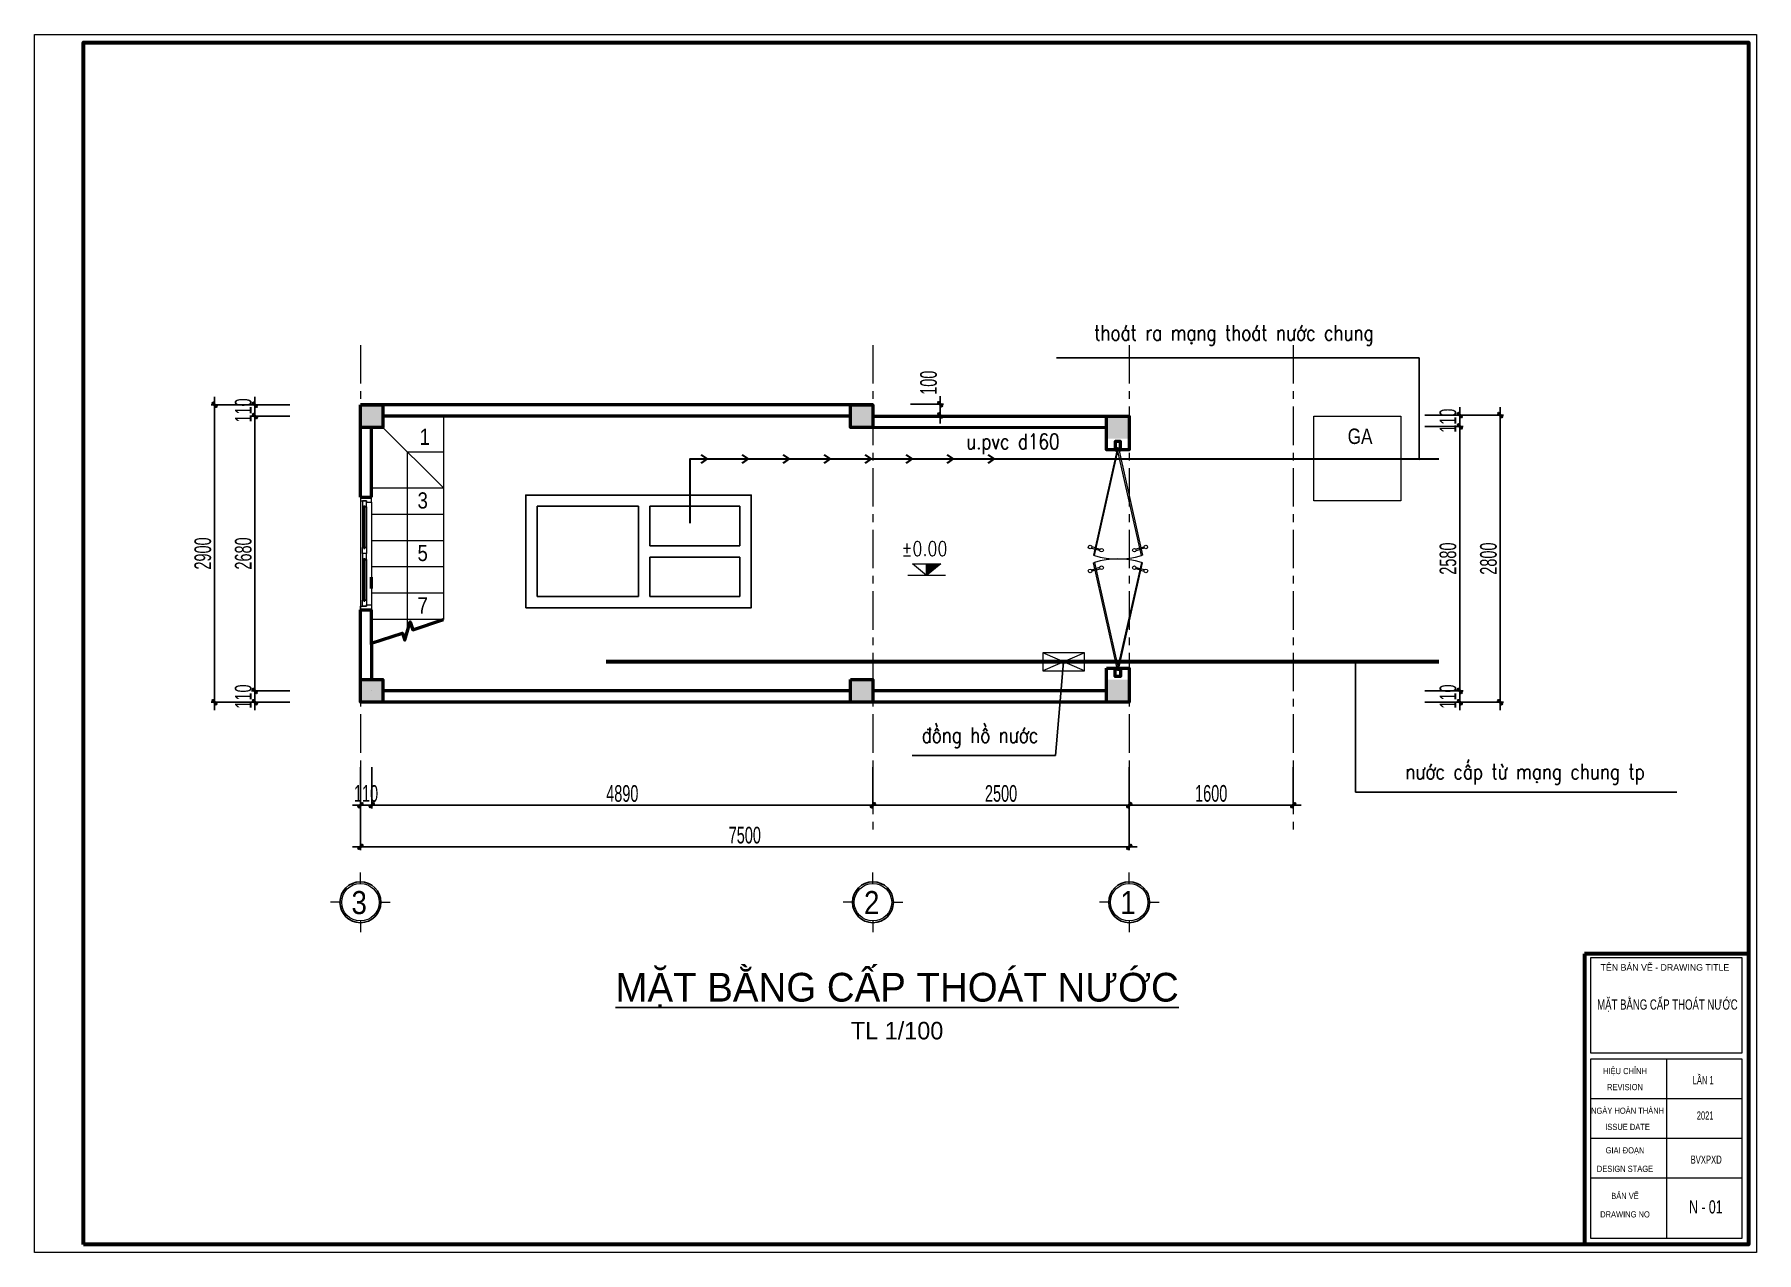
# Model space of a CAD drawing. Header units: millimetres. Extents: x 596422 to 1674380, y -367470 to 58862.
# Drawn here: x 1165112 to 1181912, y -71908 to -60028 of the extents above; entities that cross this region are included whole.
import ezdxf
from ezdxf.enums import TextEntityAlignment as Align

# ---------------------------------------------------------------- set-up
doc = ezdxf.new("R2010")
doc.units = ezdxf.units.MM
doc.header["$LTSCALE"] = 600
doc.header["$MEASUREMENT"] = 0
doc.linetypes.add('CENTER', pattern=[2, 1.25, -0.25, 0.25, -0.25])
doc.linetypes.add('HIDDEN', pattern=[0.375, 0.25, -0.125])
doc.layers.get('0').update_dxf_attribs({"lineweight": 0})
doc.layers.get('Defpoints').update_dxf_attribs({"lineweight": 0})
for name, color, linetype, lineweight in [('0.15_Cua', 144, 'Continuous', 15), ('cat1', 30, 'Continuous', 50), ('cat2', 22, 'Continuous', 30), ('cot', 40, 'Continuous', 13), ('dim', 144, 'Continuous', 13), ('EG Dim', 8, 'Continuous', 18), ('EG Net dam2', 6, 'Continuous', 35), ('EG Text2', 7, 'Continuous', 18), ('hatch1', 136, 'Continuous', 9), ('ISO', 33, 'Continuous', 15), ('LC Hatch', 252, 'Continuous', 9), ('LC ISO', 153, 'Continuous', 13), ('LC Net dam3', 1, 'Continuous', 60), ('LC Net thay', 7, 'Continuous', 25), ('LC Text1', 3, 'Continuous', 20), ('LC Text2', 7, 'Continuous', 25), ('manh1', 67, 'Continuous', 13), ('text', 1, 'Continuous', 20), ('thay1', 63, 'Continuous', 18), ('truc', 76, 'CENTER', 9), ('VAT DUNG TV', 253, 'Continuous', 9)]:
    doc.layers.add(name, color=color, linetype=linetype, lineweight=lineweight)
for name, color, linetype in [('font', 41, 'Continuous'), ('Khungten_LCDI', 7, 'Continuous'), ('Kichthuoc', 9, 'Continuous')]:
    doc.layers.add(name, color=color, linetype=linetype)
doc.styles.add('EG 1', font='VHAVANB.TTF')
doc.styles.add('HOATBIF', font='hoatbif.shx', dxfattribs={"width": 0.65})
doc.styles.add('Khungten', font='VHAVAN.TTF', dxfattribs={"width": 0.9, "height": 5000})
doc.styles.add('LC 1', font='VHAVANB.TTF')
doc.styles.add('LC 3', font='vnsimli.shx', dxfattribs={"width": 0.75})
doc.styles.add('style1', font='VHARIALN.TTF')
doc.styles.add('T1', font='Vnsimli.shx', dxfattribs={"width": 0.8})
doc.styles.add('T2', font='VHARIAL.TTF', dxfattribs={"width": 0.8})
doc.styles.add('Title', font='VHAVAN.TTF', dxfattribs={"width": 0.8})
doc.dimstyles.new('1-100', dxfattribs={"dimscale": 300, "dimtxt": 1.2, "dimasz": 0.25, "dimexe": 0.5, "dimexo": 0, "dimgap": 0.3, "dimtad": 1, "dimdec": 0, "dimzin": 0, "dimdsep": 46, "dimtxsty": 'HOATBIF', "dimblk1": 'DOT', "dimblk2": 'DOT', "dimsah": 1, "dimcen": -1, "dimdle": 1, "dimclrd": 256, "dimclre": 256, "dimclrt": 4, "dimadec": 3, "dimazin": 2, "dimtfac": 0.3333333333333333, "dimtdec": 0, "dimtix": 1, "dimtmove": 2, "dimatfit": 3, "dimldrblk": 'DOT', "dimfxl": 1, "dimtvp": 0.8333333333333334, "dimtolj": 1, "dimtzin": 0, "dimarcsym": 0})
doc.dimstyles.new('1-100(1-70)', dxfattribs={"dimscale": 70, "dimtxt": 2.5, "dimasz": 0.35, "dimexe": 0.5, "dimexo": 0, "dimgap": 0.8, "dimtad": 1, "dimdec": 0, "dimzin": 0, "dimdsep": 46, "dimtxsty": 'HOATBIF', "dimblk1": 'DOT', "dimblk2": 'DOT', "dimsah": 1, "dimcen": -1, "dimdle": 1, "dimclrd": 256, "dimclre": 256, "dimclrt": 4, "dimadec": 3, "dimazin": 2, "dimtfac": 0.3333333333333333, "dimtdec": 0, "dimtix": 1, "dimtmove": 2, "dimatfit": 3, "dimldrblk": 'DOT', "dimfxl": 1, "dimtvp": 0.8333333333333334, "dimtolj": 1, "dimtzin": 0, "dimarcsym": 0})

# ---------------------------------------------------------------- blocks, each defined once
blk = doc.blocks.new('LCDI-new')
at = {"layer": 'Defpoints', "lineweight": 0}
blk.add_lwpolyline([(-1626044.71, 488105.0099922971), (-1626044.71, 488402.01), (-1625624.71, 488402.01), (-1625624.71, 488105.0099922971)], close=True, dxfattribs=at)
at = {"layer": 'Khungten_LCDI', "color": 5, "lineweight": 25}
blk.add_line((-1625626.710000051, 488107.009992349), (-1625626.710000051, 488400.0099999481), dxfattribs=at)
at = {"layer": 'Khungten_LCDI', "color": 5, "lineweight": 60}
for p, q in [((-1625666.709732783, 488177.8498299366), (-1625666.709732783, 488107.009992349)), ((-1625626.710000051, 488177.8498299366), (-1625666.709732783, 488177.8498299366))]:
    blk.add_line(p, q, dxfattribs=at)
at = {"layer": 'Khungten_LCDI', "color": 9, "lineweight": 15}
for p, q in [((-1625646.709866417, 488152.1764443102), (-1625646.709866417, 488108.509984331)), ((-1625628.209992033, 488142.5098293154), (-1625665.209740801, 488142.5098293154)), ((-1625628.209992033, 488132.8432143206), (-1625665.209740801, 488132.8432143206)), ((-1625628.209992033, 488123.1765993259), (-1625665.209740801, 488123.1765993259))]:
    blk.add_line(p, q, dxfattribs=at)
at = {"layer": 'Khungten_LCDI', "color": 5, "lineweight": 60}
blk.add_lwpolyline([(-1626032.709999693, 488107.009992349), (-1626032.709999693, 488400.0099999481), (-1625626.710000051, 488400.0099999481), (-1625626.710000051, 488107.009992349)], close=True, dxfattribs=at)
at = {"layer": 'Khungten_LCDI', "color": 9, "lineweight": 15}
for points in [[(-1625665.209740801, 488153.6764362921), (-1625628.209992033, 488153.6764362921), (-1625628.209992033, 488176.836859179), (-1625665.209740801, 488176.836859179)], [(-1625665.209740801, 488108.509984331), (-1625628.209992033, 488108.509984331), (-1625628.209992033, 488152.1764443102), (-1625665.209740801, 488152.1764443102)]]:
    blk.add_lwpolyline(points, close=True, dxfattribs=at)
at = {"color": 7, "style": 'Khungten'}
blk.add_text('tªn b¶n vÏ - drawing title', height=1.6, dxfattribs=at).set_placement((-1625647.054279168, 488173.7375493971), align=Align.CENTER)
at = {"color": 7}
for s, height, style, width, p in [('hiÖu chØnh', 1.5, 'Khungten', 0.8, (-1625656.793091166, 488148.5158734965)), ('revision', 1.5, 'Khungten', 0.8, (-1625656.793091166, 488144.6000890477)), ('ngµy hoµn thµnh', 1.5, 'Khungten', 0.8, (-1625656.169612385, 488138.8492585017)), ('issue date', 1.5, 'Khungten', 0.8, (-1625656.169612385, 488134.8949581405)), ('giai ®o¹n', 1.5, 'Khungten', 0.8, (-1625656.793091166, 488129.182643507)), ('BVxpxd', 2, 'Title', 0.7, (-1625637.004114054, 488126.66863389)), ('design stage', 1.5, 'Khungten', 0.8, (-1625656.793091166, 488124.6784843838)), ('b¶n vÏ', 1.5, 'Khungten', 0.8, (-1625656.793091166, 488118.072598835)), ('drawing nO', 1.5, 'Khungten', 0.8, (-1625656.793091166, 488113.5684397118))]:
    blk.add_text(s, height=height, dxfattribs=dict(at, style=style, width=width)).set_placement(p, align=Align.CENTER)
at = {"color": 2, "style": 'Title', "width": 1.824645990399399}
for tag, p, p2 in [('TENBANVE1', (-1625663.583413671, 488164.6523914545), (-1625629.318539776, 488164.6523914545)), ('TENBANVE2', (-1625663.583413671, 488157.8853380251), (-1625629.318539776, 488157.8853380251))]:
    blk.add_attdef(tag, text='', height=2.5, dxfattribs=at).set_placement(p, p2, align=Align.FIT)
at = {"color": 7, "style": 'Khungten', "width": 0.8}
for tag, p in [('REVISION', (-1625637.722463204, 488146.0469538167)), ('NGAYHT', (-1625637.249248075, 488137.4162839738))]:
    blk.add_attdef(tag, text='', height=1.99998930926727, dxfattribs=at).set_placement(p, align=Align.CENTER)
at = {"color": 2, "style": 'Title', "width": 0.7}
blk.add_attdef('SOBANVE', text='', height=2.5, dxfattribs=at).set_placement((-1625637.09016708, 488114.5481853621), align=Align.CENTER)
blk = doc.blocks.new('TIEUDE1')
at = {"layer": 'EG Text2', "color": 7, "style": 'EG 1'}
blk.add_attdef('TIªU§Ò', text='', height=5, dxfattribs=at).set_placement((0, 0), align=Align.BOTTOM_CENTER)
blk.add_attdef('TL', text='', height=3, dxfattribs=at).set_placement((0, -2), align=Align.TOP_CENTER)
blk = doc.blocks.new('TTRUC')
at = {"layer": 'ISO'}
for p, q in [((0, 6.370037248838798), (0, 10.13175513561828)), ((-6.370037248838798, 0), (-10.13175513561828, 0)), ((6.370037248838798, 0), (10.13175513561828, 0)), ((0, -6.370037248838798), (0, -10.13175513561828))]:
    blk.add_line(p, q, dxfattribs=at)
blk.add_circle((0, 0), 6.370037248838798, dxfattribs=at)
at = {"layer": 'Kichthuoc'}
blk.add_circle((0, 0), 6.94551799677526, dxfattribs=at)
blk = doc.blocks.new('DOT')
at = {"layer": 'Kichthuoc'}
blk.add_line((-3, 0), (3, 0), dxfattribs=at)
at = {"layer": 'Kichthuoc', "color": 4}
blk.add_line((-1, -1), (1, 1), dxfattribs=at)
blk.add_lwpolyline([(0.5, 1), (-1, -0.5), (-0.5, -1), (1, 0.5)], close=True, dxfattribs=at)
blk = doc.blocks.new('*D999')
at = {"layer": 'Defpoints', "color": 0, "transparency": 16777216}
for p in [(1173291.749309524, -67173.57554802869), (1175791.783812872, -67173.1235386424), (1175791.783812872, -67545.01934451525)]:
    blk.add_point(p, dxfattribs=at)
at = {"layer": 'EG Dim', "lineweight": -2, "transparency": 16777216}
for p, q in [((1173291.749309524, -67173.57554802869), (1173291.749309524, -67577.51934451525)), ((1175791.783812872, -67173.1235386424), (1175791.783812872, -67577.51934451525)), ((1173317.749309524, -67545.01934451525), (1175765.783812872, -67545.01934451525))]:
    blk.add_line(p, q, dxfattribs=at)
at = {"layer": 'EG Dim', "lineweight": -2, "transparency": 16777216, "xscale": 26, "yscale": 26, "zscale": 26, "rotation": 180}
blk.add_blockref('DOT', (1173291.749309524, -67545.01934451525), dxfattribs=at)
at = {"layer": 'EG Dim', "lineweight": -2, "transparency": 16777216, "xscale": 26, "yscale": 26, "zscale": 26}
blk.add_blockref('DOT', (1175791.783812872, -67545.01934451525), dxfattribs=at)
at = {"layer": 'EG Dim', "color": 4, "transparency": 16777216, "insert": (1174541.766561198, -67431.26934451525), "char_height": 162.5, "attachment_point": 5, "style": 'HOATBIF'}
blk.add_mtext('\\A1;2500', dxfattribs=at)
blk = doc.blocks.new('_Dot')
at = {"color": 0, "linetype": 'ByBlock', "lineweight": -2}
blk.add_line((-0.5, 0), (-1, 0), dxfattribs=at)
at = {"color": 0, "linetype": 'ByBlock', "const_width": 0.5}
blk.add_lwpolyline([(-0.25, 0, 1), (0.25, 0, 1)], format="xyb", close=True, dxfattribs=at)
blk = doc.blocks.new('*D1000')
at = {"layer": 'Defpoints', "color": 0, "transparency": 16777216}
for p in [(1168291.757823151, -67173.93200965316), (1175791.783812872, -67173.1235386424), (1175791.783812872, -67951.71305972616)]:
    blk.add_point(p, dxfattribs=at)
at = {"layer": 'EG Dim', "lineweight": -2, "transparency": 16777216}
for p, q in [((1168291.757823151, -67173.93200965316), (1168291.757823151, -67984.21305972616)), ((1175791.783812872, -67173.1235386424), (1175791.783812872, -67984.21305972616)), ((1168317.757823151, -67951.71305972616), (1175765.783812872, -67951.71305972616))]:
    blk.add_line(p, q, dxfattribs=at)
at = {"layer": 'EG Dim', "lineweight": -2, "transparency": 16777216, "xscale": 26, "yscale": 26, "zscale": 26, "rotation": 180}
blk.add_blockref('DOT', (1168291.757823151, -67951.71305972616), dxfattribs=at)
at = {"layer": 'EG Dim', "lineweight": -2, "transparency": 16777216, "xscale": 26, "yscale": 26, "zscale": 26}
blk.add_blockref('DOT', (1175791.783812872, -67951.71305972616), dxfattribs=at)
at = {"layer": 'EG Dim', "color": 4, "transparency": 16777216, "insert": (1172041.770818011, -67837.96305972616), "char_height": 162.5, "attachment_point": 5, "style": 'HOATBIF'}
blk.add_mtext('\\A1;7500', dxfattribs=at)
blk = doc.blocks.new('*D1001')
at = {"layer": 'Defpoints', "color": 0, "transparency": 16777216}
for p in [(1167602.990200375, -63750.27971580198), (1167263.120550183, -66430.27971580198), (1167602.990200375, -66430.27971580198)]:
    blk.add_point(p, dxfattribs=at)
at = {"layer": 'EG Dim', "lineweight": -2, "transparency": 16777216}
for p, q in [((1167602.990200375, -63750.27971580198), (1167230.620550183, -63750.27971580198)), ((1167263.120550183, -63776.27971580198), (1167263.120550183, -66404.27971580198)), ((1167602.990200375, -66430.27971580198), (1167230.620550183, -66430.27971580198))]:
    blk.add_line(p, q, dxfattribs=at)
at = {"layer": 'EG Dim', "lineweight": -2, "transparency": 16777216, "xscale": 26, "yscale": 26, "zscale": 26}
for p, rotation in [((1167263.120550183, -63750.27971580198), 90), ((1167263.120550183, -66430.27971580198), 270)]:
    blk.add_blockref('DOT', p, dxfattribs=dict(at, rotation=rotation))
at = {"layer": 'EG Dim', "color": 4, "transparency": 16777216, "insert": (1167149.370550183, -65090.2797158023), "char_height": 162.5, "attachment_point": 5, "rotation": 90, "style": 'HOATBIF'}
blk.add_mtext('\\A1;2680', dxfattribs=at)
blk = doc.blocks.new('*D1002')
at = {"layer": 'Defpoints', "color": 0, "transparency": 16777216}
for p in [(1167602.990200375, -66430.27971580198), (1167263.120550183, -66540.33497808276), (1167602.990200375, -66540.33497808276)]:
    blk.add_point(p, dxfattribs=at)
at = {"layer": 'EG Dim', "lineweight": -2, "transparency": 16777216}
for p, q in [((1167602.990200375, -66430.27971580198), (1167230.620550183, -66430.27971580198)), ((1167263.120550183, -66404.27971580198), (1167263.120550183, -66378.27971580198)), ((1167263.120550183, -66430.27971580198), (1167263.120550183, -66540.33497808276)), ((1167602.990200375, -66540.33497808276), (1167230.620550183, -66540.33497808276)), ((1167263.120550183, -66566.33497808276), (1167263.120550183, -66592.33497808276))]:
    blk.add_line(p, q, dxfattribs=at)
at = {"layer": 'EG Dim', "lineweight": -2, "transparency": 16777216, "xscale": 26, "yscale": 26, "zscale": 26}
for p, rotation in [((1167263.120550183, -66430.27971580198), 270), ((1167263.120550183, -66540.33497808276), 90)]:
    blk.add_blockref('DOT', p, dxfattribs=dict(at, rotation=rotation))
at = {"layer": 'EG Dim', "color": 4, "transparency": 16777216, "insert": (1167149.370550182, -66485.30734694269), "char_height": 162.5, "attachment_point": 5, "rotation": 90, "style": 'HOATBIF'}
blk.add_mtext('\\A1;110', dxfattribs=at)
blk = doc.blocks.new('*D1003')
at = {"layer": 'Defpoints', "color": 0, "transparency": 16777216}
for p in [(1167602.990200375, -63640.22445352119), (1167263.120550183, -63750.27971580197), (1167602.990200375, -63750.27971580197)]:
    blk.add_point(p, dxfattribs=at)
at = {"layer": 'EG Dim', "lineweight": -2, "transparency": 16777216}
for p, q in [((1167602.990200375, -63640.22445352119), (1167230.620550183, -63640.22445352119)), ((1167263.120550183, -63614.22445352119), (1167263.120550183, -63588.22445352119)), ((1167263.120550183, -63640.22445352119), (1167263.120550183, -63750.27971580197)), ((1167602.990200375, -63750.27971580197), (1167230.620550183, -63750.27971580197)), ((1167263.120550183, -63776.27971580197), (1167263.120550183, -63802.27971580197))]:
    blk.add_line(p, q, dxfattribs=at)
at = {"layer": 'EG Dim', "lineweight": -2, "transparency": 16777216, "xscale": 26, "yscale": 26, "zscale": 26}
for p, rotation in [((1167263.120550183, -63640.22445352119), 270), ((1167263.120550183, -63750.27971580197), 90)]:
    blk.add_blockref('DOT', p, dxfattribs=dict(at, rotation=rotation))
at = {"layer": 'EG Dim', "color": 4, "transparency": 16777216, "insert": (1167149.370550183, -63695.2520846619), "char_height": 162.5, "attachment_point": 5, "rotation": 90, "style": 'HOATBIF'}
blk.add_mtext('\\A1;110', dxfattribs=at)
blk = doc.blocks.new('*D1004')
at = {"layer": 'Defpoints', "color": 0, "transparency": 16777216}
for p in [(1167602.990200375, -63640.22445352119), (1166868.48269119, -66540.33497808277), (1167602.990200375, -66540.33497808277)]:
    blk.add_point(p, dxfattribs=at)
at = {"layer": 'EG Dim', "lineweight": -2, "transparency": 16777216}
for p, q in [((1167602.990200375, -63640.22445352119), (1166835.98269119, -63640.22445352119)), ((1166868.48269119, -63666.22445352119), (1166868.48269119, -66514.33497808277)), ((1167602.990200375, -66540.33497808277), (1166835.98269119, -66540.33497808277))]:
    blk.add_line(p, q, dxfattribs=at)
at = {"layer": 'EG Dim', "lineweight": -2, "transparency": 16777216, "xscale": 26, "yscale": 26, "zscale": 26}
for p, rotation in [((1166868.48269119, -63640.22445352119), 90), ((1166868.48269119, -66540.33497808277), 270)]:
    blk.add_blockref('DOT', p, dxfattribs=dict(at, rotation=rotation))
at = {"layer": 'EG Dim', "color": 4, "transparency": 16777216, "insert": (1166754.73269119, -65090.2797158023), "char_height": 162.5, "attachment_point": 5, "rotation": 90, "style": 'HOATBIF'}
blk.add_mtext('\\A1;2900', dxfattribs=at)
blk = doc.blocks.new('*D1005')
at = {"layer": 'Defpoints', "color": 0, "transparency": 16777216}
for p in [(1168291.757823151, -67173.93201105288), (1168401.757823151, -67173.93201105288), (1168401.757823151, -67545.61825875659)]:
    blk.add_point(p, dxfattribs=at)
at = {"layer": 'EG Dim', "lineweight": -2, "transparency": 16777216}
for p, q in [((1168291.757823151, -67173.93201105288), (1168291.757823151, -67578.11825875659)), ((1168401.757823151, -67173.93201105288), (1168401.757823151, -67578.11825875659)), ((1168265.757823151, -67545.61825875659), (1168239.757823151, -67545.61825875659)), ((1168291.757823151, -67545.61825875659), (1168401.757823151, -67545.61825875659)), ((1168427.757823151, -67545.61825875659), (1168453.757823151, -67545.61825875659))]:
    blk.add_line(p, q, dxfattribs=at)
at = {"layer": 'EG Dim', "lineweight": -2, "transparency": 16777216, "xscale": 26, "yscale": 26, "zscale": 26}
blk.add_blockref('DOT', (1168291.757823151, -67545.61825875659), dxfattribs=at)
at = {"layer": 'EG Dim', "lineweight": -2, "transparency": 16777216, "xscale": 26, "yscale": 26, "zscale": 26, "rotation": 180}
blk.add_blockref('DOT', (1168401.757823151, -67545.61825875659), dxfattribs=at)
at = {"layer": 'EG Dim', "color": 4, "transparency": 16777216, "insert": (1168346.757823151, -67431.86825875659), "char_height": 162.5, "attachment_point": 5, "style": 'HOATBIF'}
blk.add_mtext('\\A1;110', dxfattribs=at)
blk = doc.blocks.new('*D1006')
at = {"layer": 'Defpoints', "color": 0, "transparency": 16777216}
for p in [(1175791.783812872, -67173.1235386424), (1177391.757737298, -67172.97901207325), (1177391.757737298, -67544.66525977697)]:
    blk.add_point(p, dxfattribs=at)
at = {"layer": 'EG Dim', "lineweight": -2, "transparency": 16777216}
for p, q in [((1175791.783812872, -67173.1235386424), (1175791.783812872, -67577.16525977697)), ((1177391.757737298, -67172.97901207325), (1177391.757737298, -67577.16525977697)), ((1175817.783812872, -67544.66525977697), (1177365.757737298, -67544.66525977697))]:
    blk.add_line(p, q, dxfattribs=at)
at = {"layer": 'EG Dim', "lineweight": -2, "transparency": 16777216, "xscale": 26, "yscale": 26, "zscale": 26, "rotation": 180}
blk.add_blockref('DOT', (1175791.783812872, -67544.66525977697), dxfattribs=at)
at = {"layer": 'EG Dim', "lineweight": -2, "transparency": 16777216, "xscale": 26, "yscale": 26, "zscale": 26}
blk.add_blockref('DOT', (1177391.757737298, -67544.66525977697), dxfattribs=at)
at = {"layer": 'EG Dim', "color": 4, "transparency": 16777216, "insert": (1176591.770775085, -67430.91525977697), "char_height": 162.5, "attachment_point": 5, "style": 'HOATBIF'}
blk.add_mtext('\\A1;1600', dxfattribs=at)
blk = doc.blocks.new('*D1007')
at = {"layer": 'Defpoints', "color": 0, "transparency": 16777216}
for p in [(1178675.859622247, -63850.27971580198), (1178675.859622247, -66430.27971580198), (1179015.729272454, -66430.27971580198)]:
    blk.add_point(p, dxfattribs=at)
at = {"layer": 'EG Dim', "lineweight": -2, "transparency": 16777216}
for p, q in [((1178675.859622247, -63850.27971580198), (1179048.229272454, -63850.27971580198)), ((1179015.729272454, -63876.27971580198), (1179015.729272454, -66404.27971580198)), ((1178675.859622247, -66430.27971580198), (1179048.229272454, -66430.27971580198))]:
    blk.add_line(p, q, dxfattribs=at)
at = {"layer": 'EG Dim', "lineweight": -2, "transparency": 16777216, "xscale": 26, "yscale": 26, "zscale": 26}
for p, rotation in [((1179015.729272454, -63850.27971580198), 90), ((1179015.729272454, -66430.27971580198), 270)]:
    blk.add_blockref('DOT', p, dxfattribs=dict(at, rotation=rotation))
at = {"layer": 'EG Dim', "color": 4, "transparency": 16777216, "insert": (1178901.979272453, -65140.2797158023), "char_height": 162.5, "attachment_point": 5, "rotation": 90, "style": 'HOATBIF'}
blk.add_mtext('\\A1;2580', dxfattribs=at)
blk = doc.blocks.new('*D1008')
at = {"layer": 'Defpoints', "color": 0, "transparency": 16777216}
for p in [(1178675.859622247, -66430.27971580198), (1178675.859622247, -66540.33497808276), (1179015.729272453, -66540.33497808276)]:
    blk.add_point(p, dxfattribs=at)
at = {"layer": 'EG Dim', "lineweight": -2, "transparency": 16777216}
for p, q in [((1178675.859622247, -66430.27971580198), (1179048.229272453, -66430.27971580198)), ((1179015.729272453, -66404.27971580198), (1179015.729272453, -66378.27971580198)), ((1179015.729272453, -66430.27971580198), (1179015.729272453, -66540.33497808276)), ((1178675.859622247, -66540.33497808276), (1179048.229272453, -66540.33497808276)), ((1179015.729272453, -66566.33497808276), (1179015.729272453, -66592.33497808276))]:
    blk.add_line(p, q, dxfattribs=at)
at = {"layer": 'EG Dim', "lineweight": -2, "transparency": 16777216, "xscale": 26, "yscale": 26, "zscale": 26}
for p, rotation in [((1179015.729272453, -66430.27971580198), 270), ((1179015.729272453, -66540.33497808276), 90)]:
    blk.add_blockref('DOT', p, dxfattribs=dict(at, rotation=rotation))
at = {"layer": 'EG Dim', "color": 4, "transparency": 16777216, "insert": (1178901.979272453, -66485.30734694269), "char_height": 162.5, "attachment_point": 5, "rotation": 90, "style": 'HOATBIF'}
blk.add_mtext('\\A1;110', dxfattribs=at)
blk = doc.blocks.new('*D930')
at = {"layer": 'Defpoints', "color": 0, "transparency": 16777216}
for p in [(1178675.859622247, -63740.22445352119), (1178675.859622247, -63850.27971580197), (1179015.729272453, -63850.27971580197)]:
    blk.add_point(p, dxfattribs=at)
at = {"layer": 'EG Dim', "lineweight": -2, "transparency": 16777216}
for p, q in [((1178675.859622247, -63740.22445352119), (1179048.229272453, -63740.22445352119)), ((1179015.729272453, -63714.22445352119), (1179015.729272453, -63688.22445352119)), ((1179015.729272453, -63740.22445352119), (1179015.729272453, -63850.27971580197)), ((1178675.859622247, -63850.27971580197), (1179048.229272453, -63850.27971580197)), ((1179015.729272453, -63876.27971580197), (1179015.729272453, -63902.27971580197))]:
    blk.add_line(p, q, dxfattribs=at)
at = {"layer": 'EG Dim', "lineweight": -2, "transparency": 16777216, "xscale": 26, "yscale": 26, "zscale": 26}
for p, rotation in [((1179015.729272453, -63740.22445352119), 270), ((1179015.729272453, -63850.27971580197), 90)]:
    blk.add_blockref('DOT', p, dxfattribs=dict(at, rotation=rotation))
at = {"layer": 'EG Dim', "color": 4, "transparency": 16777216, "insert": (1178901.979272452, -63795.2520846619), "char_height": 162.5, "attachment_point": 5, "rotation": 90, "style": 'HOATBIF'}
blk.add_mtext('\\A1;110', dxfattribs=at)
blk = doc.blocks.new('*D931')
at = {"layer": 'Defpoints', "color": 0, "transparency": 16777216}
for p in [(1178675.859622247, -63740.22445352119), (1178675.859622247, -66540.33497808277), (1179410.367131446, -66540.33497808277)]:
    blk.add_point(p, dxfattribs=at)
at = {"layer": 'EG Dim', "lineweight": -2, "transparency": 16777216}
for p, q in [((1178675.859622247, -63740.22445352119), (1179442.867131446, -63740.22445352119)), ((1179410.367131446, -63766.22445352119), (1179410.367131446, -66514.33497808277)), ((1178675.859622247, -66540.33497808277), (1179442.867131446, -66540.33497808277))]:
    blk.add_line(p, q, dxfattribs=at)
at = {"layer": 'EG Dim', "lineweight": -2, "transparency": 16777216, "xscale": 26, "yscale": 26, "zscale": 26}
for p, rotation in [((1179410.367131446, -63740.22445352119), 90), ((1179410.367131446, -66540.33497808277), 270)]:
    blk.add_blockref('DOT', p, dxfattribs=dict(at, rotation=rotation))
at = {"layer": 'EG Dim', "color": 4, "transparency": 16777216, "insert": (1179296.617131445, -65140.2797158023), "char_height": 162.5, "attachment_point": 5, "rotation": 90, "style": 'HOATBIF'}
blk.add_mtext('\\A1;2800', dxfattribs=at)
blk = doc.blocks.new('Caodo1')
at = {"layer": 'LC Text1'}
blk.add_hatch(color=256, dxfattribs=at).paths.add_polyline_path([(3.637978807091713e-12, 200.210680454169), (3.637978807091713e-12, 2.842170943040401e-14), (243.3882687822297, 200.210680454169)])
for p, q in [((323.6303984126134, 0), (-323.6303984126098, 0)), ((3.638e-12, 0), (3.638e-12, 200.2106804541654))]:
    blk.add_line(p, q, dxfattribs=at)
blk.add_lwpolyline([(-243.3882687822297, 200.210680454169), (243.3882687822297, 200.210680454169), (3.638e-12, 0), (3.638e-12, 0)], close=True, dxfattribs=at)
at = {"layer": 'LC Text1', "style": 'T1', "width": 0.8}
blk.add_attdef('%%P0,00', text='', height=250, dxfattribs=at).set_placement((-39.04586973765618, 459.5053816559738), align=Align.MIDDLE_CENTER)
blk = doc.blocks.new('*D932')
at = {"layer": 'Defpoints', "color": 0, "transparency": 16777216}
for p in [(1173659.128479177, -63634.18525970093), (1173948.55170301, -63634.18525970093), (1173659.128479177, -63744.1948276703)]:
    blk.add_point(p, dxfattribs=at)
at = {"layer": 'EG Dim', "lineweight": -2, "transparency": 16777216}
for p, q in [((1173659.128479177, -63634.18525970093), (1173981.05170301, -63634.18525970093)), ((1173948.55170301, -63608.18525970093), (1173948.55170301, -63582.18525970093)), ((1173948.55170301, -63744.1948276703), (1173948.55170301, -63634.18525970093)), ((1173659.128479177, -63744.1948276703), (1173981.05170301, -63744.1948276703)), ((1173948.55170301, -63770.1948276703), (1173948.55170301, -63796.1948276703))]:
    blk.add_line(p, q, dxfattribs=at)
at = {"layer": 'EG Dim', "lineweight": -2, "transparency": 16777216, "xscale": 26, "yscale": 26, "zscale": 26}
for p, rotation in [((1173948.55170301, -63634.18525970093), 270), ((1173948.55170301, -63744.1948276703), 90)]:
    blk.add_blockref('DOT', p, dxfattribs=dict(at, rotation=rotation))
at = {"layer": 'EG Dim', "color": 4, "transparency": 16777216, "insert": (1173834.801703003, -63424.84241752476), "char_height": 162.5, "attachment_point": 5, "rotation": 90, "style": 'HOATBIF'}
blk.add_mtext('\\A1;100', dxfattribs=at)
blk = doc.blocks.new('*U18')
for p, q in [((35, 0), (1064.999998165134, 0)), ((49.99999999993597, -109.9999999999782), (1049.999998165187, -109.9999999999782)), ((609.9999990825672, -20), (1004.999998165134, -20.00000000023283)), ((609.999999082509, -60), (1004.999998165076, -60.00000000023283))]:
    blk.add_line(p, q)
at = {"color": 8, "lineweight": 5}
for p, q in [((95, -20), (489.9999990825672, -20.00000000023283)), ((95, -35), (489.9999990825672, -34.99999999999475)), ((95, -44.99999999975581), (489.9999990825672, -45)), ((95.00000000005821, -60), (489.9999990826254, -60.00000000023283)), ((609.9999990825672, -20), (1004.999998165134, -20.00000000023283)), ((609.9999990825672, -35), (1004.999998165134, -35.00000000022758)), ((609.9999990825672, -44.99999999975581), (1004.999998165134, -44.99999999999475)), ((609.9999990826254, -60), (1004.999998165193, -60.00000000023283))]:
    blk.add_line(p, q, dxfattribs=at)
for points in [[(0, 0), (35, 0), (34.99999999994179, -60), (49.99999999994179, -60), (49.99999999993597, -109.9999999999782), (-6.402842700480145e-11, -109.9999999999782), (0, 0)], [(1099.999998165134, 0), (1064.999998165134, 0), (1064.999998165193, -60), (1049.999998165193, -60), (1049.999998165187, -109.9999999999782), (1099.999998165187, -109.9999999999782), (1099.999998165134, 0)], [(609.9999990825672, -45), (609.999999082509, -60), (549.999999082509, -60), (549.9999990825672, -20), (609.9999990825672, -20), (609.9999990825672, -35), (599.9999990825672, -35), (599.9999990825672, -45), (609.9999990825672, -45)], [(1004.999998165134, -45.00000000023283), (1004.999998165076, -60.00000000023283), (1064.999998165076, -60.00000000023283), (1064.999998165134, -20.00000000023283), (1004.999998165134, -20.00000000023283), (1004.999998165134, -35.00000000023283), (1014.999998165134, -35.00000000023283), (1014.999998165134, -45.00000000023283), (1004.999998165134, -45.00000000023283)]]:
    blk.add_lwpolyline(points)
for points in [[(35, -20), (95, -20), (95, -35), (85, -35), (85, -45), (95, -45), (94.99999999994179, -60), (34.99999999994179, -60)], [(549.9999990825672, -20), (489.9999990825672, -20), (489.9999990825672, -35), (499.9999990825672, -35), (499.9999990825672, -45), (489.9999990825672, -45), (489.9999990826254, -60), (549.9999990826254, -60)]]:
    blk.add_lwpolyline(points, close=True)
for points in [[(95, -28.8261862918836, -0.3121868471758078), (102.0747864532954, -34.99999999976479, -0.3121868471758078)], [(95, -51.1738137081164, 0.3121868471919354), (102.0747864534145, -44.99999999976498, 0.3121868471919354)], [(489.9999990825672, -28.8261862918836, 0.3121868471835624), (482.9252126292147, -34.99999999999103, 0.3121868471835624)], [(489.9999990825672, -51.1738137081164, -0.3121868471840025), (482.9252126292114, -44.9999999999962, -0.3121868471840025)]]:
    blk.add_lwpolyline(points, format="xyb", dxfattribs=at)
for centre, start, end in [((609.0752328685267, -37.02643583109602), 14.21506256935226, 83.5657711202256), ((609.0752328685267, -42.97356416902039), 276.4342288797744, 345.7849374331773), ((1005.924764379117, -37.02643583121244), 96.43422887977438, 165.7849374313914), ((1005.924764379117, -42.97356416913681), 194.2150625676463, 263.5657711202256)]:
    blk.add_arc(centre, 8.252229096188765, start, end, dxfattribs=at)
blk = doc.blocks.new('*D933')
at = {"layer": 'Defpoints', "color": 0, "transparency": 16777216}
for p in [(1168401.757823151, -67173.93201105288), (1173291.749304676, -67173.52556935998), (1173291.749304676, -67545.6182601563)]:
    blk.add_point(p, dxfattribs=at)
at = {"layer": 'EG Dim', "lineweight": -2, "transparency": 16777216}
for p, q in [((1168401.757823151, -67173.93201105288), (1168401.757823151, -67578.1182601563)), ((1173291.749304676, -67173.52556935998), (1173291.749304676, -67578.1182601563)), ((1168427.757823151, -67545.6182601563), (1173265.749304676, -67545.6182601563))]:
    blk.add_line(p, q, dxfattribs=at)
at = {"layer": 'EG Dim', "lineweight": -2, "transparency": 16777216, "xscale": 26, "yscale": 26, "zscale": 26, "rotation": 180}
blk.add_blockref('DOT', (1168401.757823151, -67545.6182601563), dxfattribs=at)
at = {"layer": 'EG Dim', "lineweight": -2, "transparency": 16777216, "xscale": 26, "yscale": 26, "zscale": 26}
blk.add_blockref('DOT', (1173291.749304676, -67545.6182601563), dxfattribs=at)
at = {"layer": 'EG Dim', "color": 4, "transparency": 16777216, "insert": (1170846.753563914, -67431.8682601563), "char_height": 162.5, "attachment_point": 5, "style": 'HOATBIF'}
blk.add_mtext('\\A1;4890', dxfattribs=at)
blk = doc.blocks.new('cuongluc')
at = {"layer": 'VAT DUNG TV'}
for points in [[(-5.987381801474839, -16), (-5.987381801474839, 0), (-21.98738180147484, 0), (-21.98738180147484, -16)], [(5.987381801474839, 0), (5.987381801358424, -32.04872442781925), (-5.987381801474839, -32.04872442781925), (-5.987381801474839, 0)], [(5.987381801358424, -16), (5.987381801358424, 0), (21.98738180135842, 0), (21.98738180135842, -16)], [(-10.68071621842682, -34.1727443827549), (-270.692448805552, -1190.152522280812), (-259.3439410950523, -1194.052698269486), (0.6677914921892807, -38.07292037142906)], [(-5.987381801474839, -16), (-5.987381801474839, -32), (-21.98738180147484, -32), (-21.98738180147484, -16)], [(12.01629920257255, -34.1727443827549), (272.0280317896977, -1190.152522280812), (260.6795240793144, -1194.052698269486), (0.6677914921892807, -38.07292037142906)], [(-286.8848146890523, -1097.311726071523), (-291.0932980985381, -1112.748327621724), (-252.501794225187, -1123.269536143402), (-248.2933108159341, -1107.832934595644)], [(-198.1487035444006, -1121.503867741674), (-202.3571869541192, -1136.940469291061), (-240.9486908261897, -1126.419260765426), (-236.7402074165875, -1110.982659217552)], [(199.4842865286628, -1121.503867741674), (203.6927699383814, -1136.940469291061), (242.2842738104519, -1126.419260765426), (238.0757904009661, -1110.982659217552)], [(288.2203976733144, -1097.311726071523), (292.4288810825674, -1112.748327621724), (253.8373772095656, -1123.269536143402), (249.6288938000798, -1107.832934595644)], [(-10.68071621842682, -2428.950958740548), (-270.692448805552, -1275.23506551981), (-259.3439410950523, -1271.334889530204), (0.6677914921892807, -2425.050782751874)], [(-198.4502997451928, -1342.617308684275), (-202.6587831551442, -1327.180707135703), (-241.2502870270982, -1337.701915661804), (-237.041803617496, -1353.138517209794)], [(12.01629920257255, -2428.950958740548), (272.0280317896977, -1275.23506551981), (260.6795240793144, -1271.334889530204), (0.6677914921892807, -2425.050782751874)], [(199.7858827294549, -1342.617308684275), (203.9943661395228, -1327.180707135703), (242.5858700115932, -1337.701915661804), (238.3773866017582, -1353.138517209794)], [(-287.1864108900772, -1366.809450355824), (-291.3948942993302, -1351.372848805622), (-252.803390426212, -1340.851640284644), (-248.5949070168426, -1356.288241832517)], [(288.5219938744558, -1366.809450355824), (292.7304772837088, -1351.372848805622), (254.1389734105906, -1340.851640284644), (249.9304900011048, -1356.288241832517)], [(-5.987381801474839, -2447.999994630925), (-5.987381801474839, -2431.999994630925), (-21.98738180147484, -2431.999994630925), (-21.98738180147484, -2447.999994630925)], [(-5.987381801474839, -2447.999994630925), (-5.987381801474839, -2463.999994630925), (-21.98738180147484, -2463.999994630925), (-21.98738180147484, -2447.999994630925)], [(5.987381801474839, -2464.048719056416), (5.987381801358424, -2431.999994630925), (-5.987381801474839, -2431.999994630925), (-5.987381801474839, -2464.048719056416)], [(5.987381801358424, -2447.999994630925), (5.987381801358424, -2463.999994630925), (21.98738180135842, -2463.999994630925), (21.98738180135842, -2447.999994630925)]]:
    blk.add_lwpolyline(points, close=True, dxfattribs=at)
for centre in [(-308.2848083302379, -1099.769422583864), (-180.9571933121188, -1134.482772779302), (182.2927762963809, -1134.482772779302), (309.6203913145, -1099.769422583864), (-181.2587895131437, -1329.638403648743), (182.5943724975223, -1329.638403648743), (-308.5864045312628, -1364.351753843483), (309.921987515525, -1364.351753843483)]:
    blk.add_circle(centre, 20, dxfattribs=at)
for centre, radius, start, end in [((0.6677914920728654, -322.7060685998295), 909.3135048599888, 253.384782040986, 286.6152179590139), ((0.6677914866013452, -2110.580433370778), 878.6006965287183, 72.78618024473704, 107.2138197762275)]:
    blk.add_arc(centre, radius, start, end, dxfattribs=at)
blk = doc.blocks.new('*U899')
at = {"layer": 'EG Net dam2'}
for q in [(30, 40), (30, -40)]:
    blk.add_line((-30, 0), q, dxfattribs=at)
blk = doc.blocks.new('*U900')
at = {"layer": 'text', "color": 0, "linetype": 'ByBlock', "lineweight": -2, "transparency": 16777216}
for p in [(-2800, 0), (-2400, 0), (-2000, 0), (-1600, 0), (-1200, 0), (-800, 0), (-400, 0), (0, 0)]:
    blk.add_blockref('*U899', p, dxfattribs=at)
blk = doc.blocks.new('bephot')
at = {"layer": 'LC Net thay', "ltscale": 2}
for p, q in [((110, 1190), (110, 310)), ((1099.999999999534, 1190), (110, 1190)), ((1099.999999999534, 310.0000000000146), (1100, 1190.000000000015)), ((1210.000000000466, 805.0000000000146), (1210, 1190)), ((2090, 1190), (1210, 1190)), ((2090, 805), (2090, 1190)), ((1210, 805), (2090, 805)), ((1209.999999999069, 310.0000000000146), (1210.000000000466, 695.0000000000146)), ((1210, 695), (2090, 695)), ((2090, 310), (2090, 695)), ((110, 310), (1099.999999999069, 310)), ((1209.999999999069, 310), (2090, 310))]:
    blk.add_line(p, q, dxfattribs=at)
blk.add_lwpolyline([(0, 200), (2200, 200), (2200, 1300), (0, 1300)], close=True, dxfattribs=at)

msp = doc.modelspace()

# ---------------------------------------------------------------- hatches: boundary and pattern name
at = {"layer": 'cot', "transparency": 33554687}
h = msp.add_hatch(color=256, dxfattribs=at)
h.dxf.hatch_style = 1
h.paths.add_polyline_path([(1168291.226947022, -63860.35287655688), (1168511.226947022, -63860.35287655688), (1168511.226947022, -63640.35287655688), (1168291.226947022, -63640.35287655688)])
h = msp.add_hatch(color=256, dxfattribs=at)
h.dxf.hatch_style = 1
h.paths.add_polyline_path([(1173071.467049337, -63859.91041753281), (1173291.467049337, -63859.91041753281), (1173291.467049337, -63639.91041753281), (1173071.467049337, -63639.91041753281)])
h = msp.add_hatch(color=256, dxfattribs=at)
h.dxf.hatch_style = 1
h.paths.add_polyline_path([(1175571.439443541, -63969.90085201019), (1175791.439443541, -63969.90085201019), (1175791.439443541, -63749.90085201019), (1175571.439443541, -63749.90085201019)])
h = msp.add_hatch(color=256, dxfattribs=at)
h.dxf.hatch_style = 1
h.paths.add_polyline_path([(1168291.455015746, -66540.33372282538), (1168511.455015746, -66540.33372282538), (1168511.455015746, -66320.33372282538), (1168291.455015746, -66320.33372282538)])
h = msp.add_hatch(color=256, dxfattribs=at)
h.dxf.hatch_style = 1
h.paths.add_polyline_path([(1173071.695118061, -66539.89126380131), (1173291.695118061, -66539.89126380131), (1173291.695118061, -66319.89126380131), (1173071.695118061, -66319.89126380131)])
h = msp.add_hatch(color=256, dxfattribs=at)
h.dxf.hatch_style = 1
h.paths.add_polyline_path([(1175571.667512311, -66539.89126380131), (1175791.667512311, -66539.89126380131), (1175791.667512311, -66319.89126380131), (1175571.667512311, -66319.89126380131)])

# ---------------------------------------------------------------- linework, layer by layer
at = {"layer": 'cat1'}
for p, q in [((1173291.494620442, -63639.89128404082), (1168291.464778444, -63640.33500190349)), ((1168291.485141644, -63860.33500169847), (1168291.464778444, -63640.33500190349)), ((1173071.467049337, -63749.91080995701), (1168511.467088769, -63750.31547822903)), ((1173291.494620442, -63749.89128404083), (1173291.467049337, -63749.89128648757)), ((1173291.494620442, -63749.90085201019), (1175791.467014646, -63749.52846670652)), ((1168291.598990443, -64540.33499091054), (1168291.598990443, -63860.33500169847)), ((1168401.548082443, -64540.33499091047), (1168401.485141644, -63860.33500169847)), ((1173291.494620442, -63859.90085201019), (1175571.467014646, -63859.5484484915)), ((1168291.598990443, -64540.33499091054), (1168401.548082443, -64540.33499091047)), ((1168401.6304599, -65430.32480599261), (1168401.620278339, -65320.32522636924)), ((1168291.598990443, -65640.33498907567), (1168401.6498975, -65640.32480276375)), ((1168291.733202442, -66540.33497808273), (1168291.649898442, -65640.33498436362)), ((1168401.712840163, -66320.34493853932), (1168401.6498975, -65640.32480276375)), ((1168401.723019938, -66430.32521725164), (1168401.723015727, -66430.27971580195)), ((1173071.704881574, -66429.91078885105), (1168511.704921006, -66430.31545712307)), ((1175571.702743629, -66429.54694256496), (1173291.704881574, -66429.89126538162)), ((1175791.730411676, -66429.5274166402), (1175791.702743629, -66429.52741909554)), ((1175791.730411676, -66539.5274166402), (1168291.733202442, -66540.33497808273))]:
    msp.add_line(p, q, dxfattribs=at)
for points in [[(1168291.467088769, -63640.33500169847), (1168511.467088769, -63640.33500169847), (1168511.467088769, -63860.33500169847), (1168291.467088769, -63860.33500169847), (1168291.467088769, -63640.33500169847)], [(1173071.467049337, -63639.90085201019), (1173291.467049337, -63639.90085201019), (1173291.467049337, -63859.90085201019), (1173071.467049337, -63859.90085201019), (1173071.467049337, -63639.90085201019)], [(1173071.467049337, -63639.910809957), (1173071.467049337, -63639.90085201019)], [(1175571.467014646, -63749.52846670652), (1175791.467014646, -63749.52846670652), (1175791.467014646, -64079.52846670652), (1175571.467014646, -64079.52846670652), (1175571.467014646, -63749.52846670652)], [(1168401.633961982, -65966.03447364306), (1168701.998525286, -65866.74256083385), (1168724.302038806, -65934.22438327484), (1168777.624016338, -65758.25642351624), (1168802.503500215, -65833.51849772273), (1169101.617052078, -65734.64013342772)], [(1168291.704921006, -66320.34493853932), (1168511.704921006, -66320.34493853932), (1168511.704921006, -66540.34493853932), (1168291.704921006, -66540.34493853932), (1168291.704921006, -66320.34493853932)], [(1173071.704881574, -66319.91078885105), (1173291.704881574, -66319.91078885105), (1173291.704881574, -66539.91078885105), (1173071.704881574, -66539.91078885105), (1173071.704881574, -66319.91078885105)], [(1175571.702743629, -66209.39301125836), (1175791.702743629, -66209.39301125836), (1175791.702743629, -66539.39301125836), (1175571.702743629, -66539.39301125836), (1175571.702743629, -66209.39301125836)]]:
    msp.add_lwpolyline(points, dxfattribs=at)
for points in [[(1175656.467014646, -64079.52846670652), (1175706.467014646, -64079.52846670652), (1175706.467014646, -63999.52846670652), (1175656.467014646, -63999.52846670652)], [(1175656.467014646, -66209.39301125836), (1175706.467014646, -66209.39301125836), (1175706.467014646, -66289.39301125836), (1175656.467014646, -66289.39301125836)]]:
    msp.add_lwpolyline(points, close=True, dxfattribs=at)
at = {"layer": 'cat2', "ltscale": 0.2}
msp.add_lwpolyline([(1171508.291502905, -64795.17530767621), (1171508.291502905, -64168.16522597884), (1178811.96126686, -64168.16522597884)], dxfattribs=at)
at = {"layer": 'hatch1'}
msp.add_lwpolyline([(1168750.963027572, -65846.24040339554), (1168751.485141644, -64100.33500169847), (1169101.516201709, -64100.33500169847)], dxfattribs=at)
at = {"layer": 'LC Net dam3', "linetype": 'HIDDEN', "ltscale": 500}
msp.add_lwpolyline([(1178810.74590931, -66145.78782261467), (1170690.881783035, -66145.78782261467)], dxfattribs=at)
at = {"layer": 'manh1'}
for p, q in [((1175354.635925005, -66057.54752298167), (1174949.037005717, -66234.02812224768)), ((1175354.635925005, -66234.02812224768), (1174949.037005717, -66057.54752298167))]:
    msp.add_line(p, q, dxfattribs=at)
for points in [[(1178441.982486313, -64575.33908621921), (1177591.467014646, -64575.33908621921), (1177591.467014646, -63749.52846670652), (1178441.982486313, -63749.52846670652)], [(1175354.635925005, -66057.54752298167), (1174949.037005717, -66057.54752298167), (1174949.037005717, -66234.02812224768), (1175354.635925005, -66234.02812224768)]]:
    msp.add_lwpolyline(points, close=True, dxfattribs=at)
at = {"layer": 'thay1'}
for p, q in [((1169101.485141644, -63750.33500169847), (1169101.617052078, -65734.64013342772)), ((1168511.467088769, -63860.33500169847), (1169101.485141644, -64450.33500169847)), ((1168401.485141644, -64450.33500169847), (1169101.547261774, -64450.3350016987)), ((1168401.485141644, -64706.33500169847), (1169101.485141644, -64706.33500169887)), ((1168401.485141644, -64962.33500169857), (1169101.485141644, -64962.33500169897)), ((1168401.485141644, -65218.33500169867), (1169101.485141644, -65218.33500169907)), ((1168401.485141644, -65474.33500169878), (1169101.485141644, -65474.33500169918)), ((1168401.485141644, -65730.33500169887), (1169101.485141644, -65730.33500169928))]:
    msp.add_line(p, q, dxfattribs=at)
at = {"layer": 'truc', "ltscale": 0.5}
for p, q in [((1168291.384674212, -63058.26633411353), (1168291.848959854, -67844.74610538552)), ((1173291.384674212, -63058.26633411353), (1173291.848959854, -67844.74610538552)), ((1175791.384674212, -63058.26633411353), (1175791.848959854, -67844.74610538552)), ((1177391.384674212, -63058.26633411353), (1177391.848959854, -67844.74610538552))]:
    msp.add_line(p, q, dxfattribs=at)

# ---------------------------------------------------------------- block references
at = {"layer": '0.15_Cua', "xscale": -1, "rotation": 90}
msp.add_blockref('*U18', (1168291.598990443, -64540.33499091054), dxfattribs=at)
at = {"layer": 'Kichthuoc'}
ref = msp.add_blockref('LCDI-new', (66206900.31071486, -19596108.50525653), dxfattribs=dict(at, xscale=40.00000000004258, yscale=40.00000000004258, zscale=40.00000000004258))
ref.add_attrib('TENBANVE', 'mÆt b»ng cÊp tho¸t n\xadíc', dxfattribs={"layer": '0', "color": 4, "height": 100.0000000007834, "style": 'Title', "width": 0.6990191357414677}).set_placement((1180356.973709095, -69539.29647574431), (1181727.568664882, -69539.29647574431), align=Align.FIT)
ref.add_attrib('SOBANVE', 'n - 01', dxfattribs={"layer": '0', "color": 4, "height": 128.0000000010028, "style": 'Title', "width": 0.6999999999994566}).set_placement((1181416.703572737, -71526.57768907284), align=Align.CENTER)
ref.add_attrib('TYLE', 'lÇn 1', dxfattribs={"layer": '0', "color": 4, "height": 79.99957237131751, "style": 'Khungten', "width": 0.5999999999995344}).set_placement((1181391.41172776, -70266.6269508753), align=Align.CENTER)
ref.add_attrib('NGAYHT', '2021', dxfattribs={"layer": '0', "color": 4, "height": 80.00000000062674, "style": 'Khungten', "width": 0.5999999999995344}).set_placement((1181410.340332909, -70611.85374460179), align=Align.CENTER)
at = {"layer": 'LC Hatch'}
msp.add_blockref('bephot', (1169904.836579944, -65819.96259277905), dxfattribs=at)
at = {"layer": 'LC ISO', "xscale": 28.69141044115101, "yscale": 28.69141044115101, "zscale": 28.69141044115101}
for p in [(1168291.848959854, -68491.59928920667), (1173291.848959854, -68491.59928920667), (1175791.848959854, -68491.59928920667)]:
    msp.add_blockref('TTRUC', p, dxfattribs=at)
at = {"layer": 'LC Text1'}
ref = msp.add_blockref('Caodo1', (1173815.743095255, -65304.88071380076), dxfattribs=dict(at, xscale=0.5693039145164066, yscale=0.5693039145164066, zscale=0.5693039145164066))
ref.add_attrib('%%P0,00', '%%p0.00', dxfattribs={"layer": 'LC Text2', "height": 142.3259786291017, "style": 'T1', "width": 0.8}).set_placement((1173793.514128768, -65043.28250128261), align=Align.MIDDLE_CENTER)
at = {"layer": 'LC Text2'}
ref = msp.add_blockref('TIEUDE1', (1173527.461409403, -69544.63819406848), dxfattribs=dict(at, xscale=56.93620215211323, yscale=56.93620215211323, zscale=56.93620215211323))
ref.add_attrib('TIªU§Ò', '%%UmÆt b»ng cÊp tho¸t n\xadíc', dxfattribs={"color": 7, "height": 280.3774652899382, "style": 'LC 1'}).set_placement((1173527.461409403, -69544.63819406848), align=Align.BOTTOM_CENTER)
ref.add_attrib('TL', 'TL 1/100', dxfattribs={"color": 7, "height": 170.8086064560731, "style": 'LC 1'}).set_placement((1173527.461409403, -69658.51059837497), align=Align.TOP_CENTER)
at = {"layer": 'text', "rotation": 180}
msp.add_blockref('*U900', (1171645.92610014, -64168.16522597884), dxfattribs=at)
at = {"layer": 'VAT DUNG TV', "xscale": 0.88, "yscale": 0.88, "zscale": 0.88}
msp.add_blockref('cuongluc', (1175681.702743629, -64059.60488166638), dxfattribs=at)

# ---------------------------------------------------------------- texts
at = {"layer": 'font', "style": 'style1'}
for s, p in [('1', (1168869.406250167, -64031.40120263852)), ('3', (1168849.284262859, -64651.85739422741)), ('5', (1168849.284262859, -65163.85739422765)), ('7', (1168849.284262859, -65675.85739422786))]:
    msp.add_text(s, height=157.9216341131832, dxfattribs=at).set_placement(p)
at = {"layer": 'LC Text1', "color": 3, "style": 'LC 3', "width": 0.8}
for s, p in [('tho¸t ra m¹ng tho¸t n\xadíc chung', (1176813.312131064, -63012.25670701866)), ('u.pvc d160', (1174657.076031074, -64072.58924161941)), ('®ång hå n\xadíc', (1174336.580286289, -66936.38543553291)), ('n\xadíc cÊp tõ m¹ng chung tp', (1179654.133385744, -67292.72596191581))]:
    msp.add_text(s, height=150, dxfattribs=at).set_placement(p, align=Align.CENTER)
at = {"layer": 'LC Text1', "ltscale": 0.2, "style": 'LC 1', "width": 0.9}
for s, p in [('3', (1168279.769066868, -68674.36464243855)), ('2', (1173279.769066868, -68674.36464243855)), ('1', (1175779.769066868, -68674.36464243855))]:
    msp.add_text(s, height=224.6535812372711, dxfattribs=at).set_placement(p, align=Align.BOTTOM_CENTER)
at = {"layer": 'LC Text2', "style": 'T2', "width": 0.8}
msp.add_text('GA', height=150, dxfattribs=at).set_placement((1177922.912039898, -64022.28402235872))

# ---------------------------------------------------------------- dimensions: what is measured, and where the dimension line sits
at = {"layer": 'EG Dim'}
dim = msp.add_linear_dim(base=(1173948.55170301, -63634.18525970093), p1=(1173659.128479176, -63744.19482767027), p2=(1173659.128479176, -63634.1852597009), angle=90, text='100', dimstyle='1-100', override={"dimscale": 65, "dimtxt": 2.5, "dimasz": 0.4, "dimgap": 0.5}, dxfattribs=at)
dim.commit()
dim.dimension.update_dxf_attribs({"geometry": '*D932', "text_midpoint": (1173834.801703003, -63424.84241752476), "dimtype": 160})
for base, p1, p2, picture, middle in [((1166868.48269119, -66540.33497808277), (1167602.990200375, -63640.22445352116), (1167602.990200375, -66540.33497808274), '*D1004', (1166754.73269119, -65090.2797158023)), ((1167263.120550183, -63750.27971580197), (1167602.990200375, -63640.22445352116), (1167602.990200375, -63750.27971580194), '*D1003', (1167149.370550183, -63695.2520846619)), ((1179015.729272453, -63850.27971580197), (1178675.859622246, -63740.22445352116), (1178675.859622246, -63850.27971580194), '*D930', (1178901.979272452, -63795.2520846619)), ((1179410.367131446, -66540.33497808277), (1178675.859622246, -63740.22445352116), (1178675.859622246, -66540.33497808274), '*D931', (1179296.617131445, -65140.2797158023)), ((1167263.120550183, -66430.27971580198), (1167602.990200375, -63750.27971580195), (1167602.990200375, -66430.27971580195), '*D1001', (1167149.370550183, -65090.2797158023)), ((1179015.729272454, -66430.27971580198), (1178675.859622246, -63850.27971580195), (1178675.859622246, -66430.27971580195), '*D1007', (1178901.979272453, -65140.2797158023)), ((1167263.120550183, -66540.33497808276), (1167602.990200375, -66430.27971580195), (1167602.990200375, -66540.33497808273), '*D1002', (1167149.370550182, -66485.30734694269)), ((1179015.729272453, -66540.33497808276), (1178675.859622246, -66430.27971580195), (1178675.859622246, -66540.33497808273), '*D1008', (1178901.979272453, -66485.30734694269))]:
    dim = msp.add_linear_dim(base=base, p1=p1, p2=p2, angle=90, dimstyle='1-100', override={"dimscale": 65, "dimtxt": 2.5, "dimasz": 0.4, "dimgap": 0.5}, dxfattribs=at)
    dim.commit()
    dim.dimension.update_dxf_attribs({"geometry": picture, "text_midpoint": middle})
for base, p1, p2, picture, middle in [((1168401.757823151, -67545.61825875659), (1168291.757823151, -67173.93201105288), (1168401.757823151, -67173.93201105288), '*D1005', (1168346.757823151, -67431.86825875659)), ((1175791.783812872, -67951.71305972616), (1168291.757823151, -67173.93200965316), (1175791.783812872, -67173.1235386424), '*D1000', (1172041.770818011, -67837.96305972616)), ((1173291.749304676, -67545.6182601563), (1168401.757823151, -67173.93201105288), (1173291.749304676, -67173.52556935998), '*D933', (1170846.753563914, -67431.8682601563)), ((1175791.783812872, -67545.01934451525), (1173291.749309524, -67173.57554802869), (1175791.783812872, -67173.1235386424), '*D999', (1174541.766561198, -67431.26934451525)), ((1177391.757737298, -67544.66525977697), (1175791.783812872, -67173.1235386424), (1177391.757737298, -67172.97901207325), '*D1006', (1176591.770775085, -67430.91525977697))]:
    dim = msp.add_linear_dim(base=base, p1=p1, p2=p2, dimstyle='1-100', override={"dimscale": 65, "dimtxt": 2.5, "dimasz": 0.4, "dimgap": 0.5}, dxfattribs=at)
    dim.commit()
    dim.dimension.update_dxf_attribs({"geometry": picture, "text_midpoint": middle})

# ---------------------------------------------------------------- leaders
at = {"layer": 'dim'}
for points in [[(1178620.933571533, -64168.16522597884), (1178620.933571533, -63182.64212290368), (1175082.487389234, -63182.64212290368)], [(1175151.836465361, -66145.78782261467), (1175071.522917799, -67061.11026290678), (1173673.031074092, -67061.11026290678)], [(1177998.121229844, -66145.78782261467), (1177998.121229844, -67417.45078928968), (1181135.449907838, -67417.45078928968)]]:
    msp.add_leader(points, dimstyle='1-100(1-70)', dxfattribs=at)

doc.saveas('drawing.dxf')
